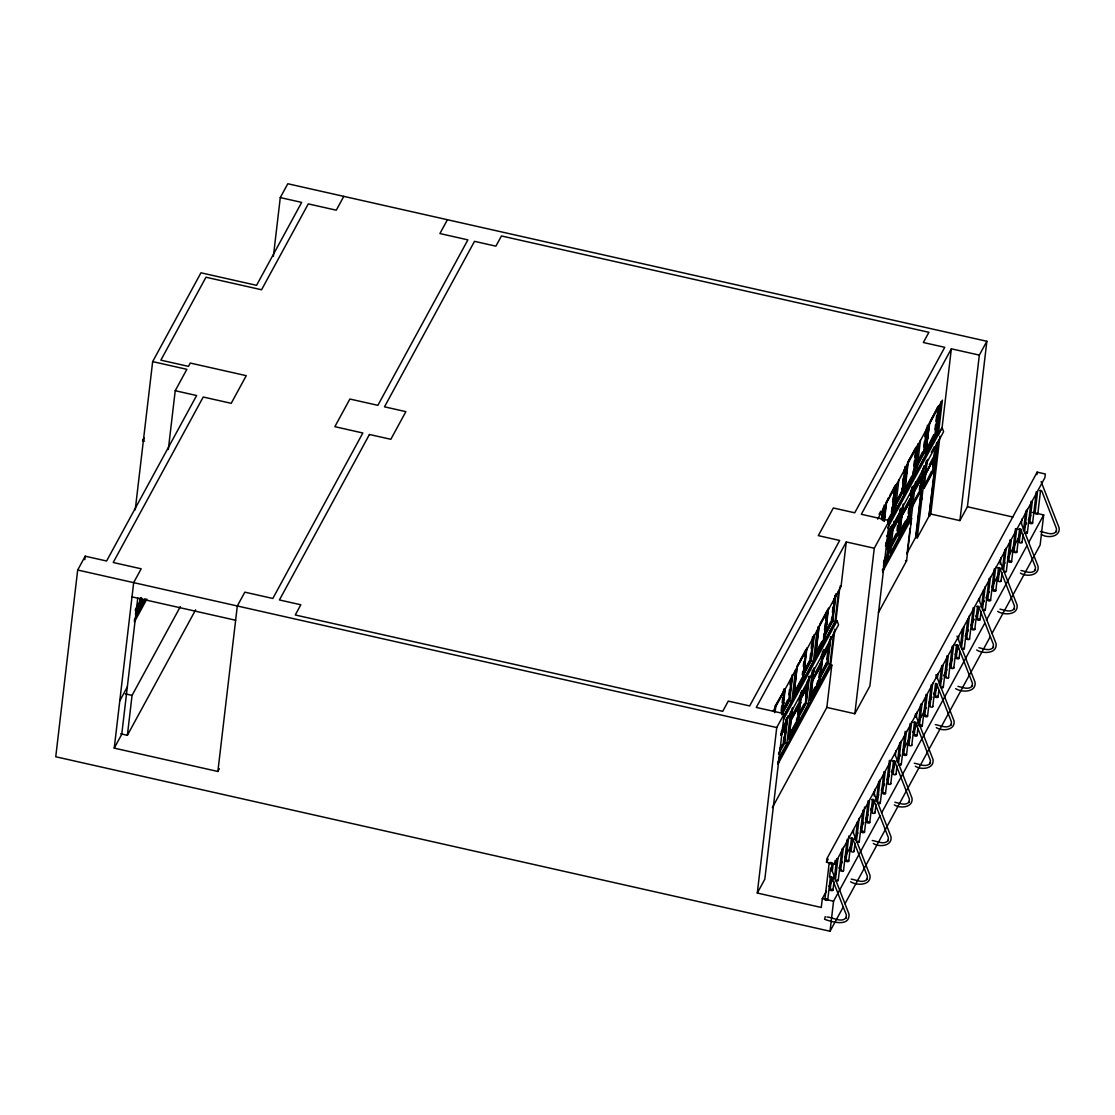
<?xml version="1.0" encoding="UTF-8"?>
<svg xmlns="http://www.w3.org/2000/svg" width="1115" height="1115" viewBox="0 0 1115 1115"><rect width="100%" height="100%" fill="white"/><g stroke="black" fill="none" stroke-linecap="round" stroke-linejoin="round"><path stroke-width="1.5" d="M168.323 449.498L175.222 390.71L196.616 395.532L106.594 561.012L85.214 556.19L77.688 570.016L55.75 756.764L830.034 931.248L843.316 906.83M84.81 559.646L85.214 556.19M135.236 509.862L152.657 361.608L200.965 272.799L256.562 285.329L301.677 202.4L280.283 197.578L273.384 256.366M219.376 768.709L217.871 771.468L114.232 748.123L133.675 582.629L141.187 568.803L113.2 562.49L203.223 397.024L231.209 403.323L246.248 375.671L190.275 363.058L188.463 366.375L160.867 360.159L205.968 277.231L261.565 289.761L308.27 203.892L336.27 210.191L343.796 196.365M137.772 597.919L121.758 734.283L114.232 748.123M140.337 597.863L139.946 601.208L135.18 609.975M135.723 610.1L140.49 601.333L140.88 597.988M135.486 611.689L141.048 601.459L141.438 598.114M141.744 598.462L141.354 601.835L135.737 612.149M135.375 613.961L141.898 601.961L142.288 598.588M120.671 733.795L127.375 735.301L132.058 695.384L180.337 606.644M217.871 771.468L237.314 605.989L244.84 592.163L272.827 598.462L362.835 432.996L334.848 426.683L349.887 399.031L377.887 405.33L467.896 239.864L439.909 233.551L447.436 219.725M774.591 712.68L774.995 709.238M775.092 711.245L775.692 706.185L784.821 689.391L775.134 706.06M775.343 711.077L775.399 705.781M826.452 891.024L822.299 898.662L821.267 907.457L757.294 893.045L776.737 727.551L784.263 713.725L756.277 707.426L846.285 541.946L874.271 548.245L892.627 514.628L896.07 485.29M781.141 711.077L781.74 706.018M782.145 702.631L782.73 697.572M783.329 692.513L783.72 689.14M781.504 712.889L784.277 689.265M784.821 689.391L781.852 714.701L789.657 700.527L792.695 674.631M782.354 713.307L785.183 689.14M784.263 713.725L764.82 879.205L757.294 893.045M783.288 742.214L783.887 737.182M784.472 732.151L785.072 727.133M785.601 722.59L785.991 719.245M788.863 694.812L789.462 689.739M790.047 684.68L790.646 679.62M779.692 749.977L783.845 742.339L786.744 717.684M782.173 712.22L788.821 699.997L791.399 678.059M778.577 753.155L784.389 742.465L786.368 725.698L780.821 734.743M780.681 735.203L786.507 724.513L787.288 717.809M781.894 713.865L789.364 700.122L792.347 674.798M778.535 754.172L784.681 742.869L787.845 715.9M778.73 758.339L786.883 743.357L790.646 711.342M782.897 717.502L791.859 701.014L795.511 669.962M788.946 732.416L789.35 729.057M789.936 724.039L790.326 720.68M791.065 714.464L791.455 711.119M793.336 695.105L802.479 678.296L806.396 649.738L803.023 678.422L793.88 695.23L793.727 691.732M795.511 676.54L795.915 673.167M788.946 734.478L789.532 729.419M789.936 726.046L790.521 721.001M791.12 715.941L791.706 710.882M817.072 630.31L813.42 661.362L793.866 697.321L793.922 692.011M794.535 686.84L794.939 683.384M795.553 678.213L796.152 673.028M792.403 707.886L791.023 719.621L800.152 702.812L801.532 691.091M793.88 695.23L797.253 666.533L806.396 649.738M792.654 707.635L788.89 739.663L808.459 703.704L812.417 670.004M793.866 697.321L796.974 666.129M797.337 717.168L796.403 720.388M797.741 713.809L798.326 708.792M799.455 699.216L799.051 702.575L790.744 717.851M802.326 674.798L802.716 671.425M803.316 666.366L803.901 661.293M804.5 656.233L805.1 651.174M789.197 735.914L797.504 720.638L799.274 705.558M800.793 692.638L798.047 720.764L788.904 737.559L790.883 720.806L800.013 704.011M801.894 690.84L798.34 721.168L789.113 738.116M793.323 697.196L803.316 678.826L806.953 647.759M805.657 695.858L806.243 690.826M807.371 681.265L806.967 684.61L801.155 695.3M810.034 658.533L810.633 653.474M811.218 648.4L811.818 643.341M812.222 639.968L812.612 636.595M798.772 714.896L805.42 702.687L808.11 679.718M803.734 672.568L810.382 660.345L813.17 636.721M797.657 718.088L805.964 702.812L807.929 686.046L799.901 699.676M799.762 700.136L808.068 684.861L809.058 676.484M803.455 674.213L810.94 660.47L813.908 635.146M797.476 719.328L806.257 703.217L809.42 676.248M814.271 634.979L811.218 660.874L803.246 675.523M810.131 696.108L810.521 692.763M811.107 687.732L811.497 684.387M812.236 678.171L812.626 674.812M815.692 648.693L816.096 645.32M816.682 640.261L817.086 636.888M817.88 630.142L818.271 626.755M810.117 698.199L810.703 693.14M811.107 689.767L811.692 684.721M812.291 679.662L812.891 674.603M815.706 650.644L816.305 645.46M816.71 642.017L817.323 636.832M817.936 631.661L818.535 626.477M822.549 651.313L819.065 680.986L810.48 697.92L812.445 681.154L821.588 664.359L811.901 681.028M823.107 651.439L821.727 663.174L812.584 679.969L813.964 668.233M814.229 667.983L810.466 700.011L830.02 664.052L833.783 632.038M820.069 623.647L828.529 608.107L824.877 639.174L815.441 657.669L819.093 626.602M818.912 677.516L819.497 672.484M820.096 667.453L819.943 663.982M821.211 657.892L821.616 654.547M823.497 638.519L824.083 633.459M824.487 630.087L825.281 623.341M825.671 619.954L826.271 614.895M815.455 655.578L824.598 638.77L827.957 610.086L818.828 626.881L815.65 653.892L824.041 638.644L827.218 611.647M810.48 697.92L819.623 681.112L821.588 664.359M809.908 699.886L819.901 681.516L823.664 649.501M826.828 659.55L827.414 654.533M827.804 651.174L828.208 647.829M831.4 620.567L831.804 617.194M832.403 612.135L832.989 607.062M833.393 603.689L833.978 598.63M820.333 675.258L826.982 663.035L828.752 647.954M822.299 658.491L828.947 646.282L829.685 640.066M824.473 634.435L831.957 620.693L834.926 595.382M820.055 676.903L827.539 663.16L828.947 646.282M822.159 658.965L829.644 645.209L830.619 636.832M824.194 636.094L832.501 620.818L835.483 595.508M830.982 636.595L827.818 663.564L818.591 680.512M824.333 636.763L832.793 621.222L836.041 593.612M815.441 657.669L834.996 621.724L838.647 590.657M777.629 762.437L830.717 664.833L834.898 629.236M783.65 716.666L835.916 620.595L839.762 587.898M772.347 807.622L826.842 707.426L831.818 665.084L830.717 664.833M773.043 711.468L841.058 586.42L846.285 541.946M826.508 862.257L826.94 858.592L1037.159 472.147L1045.326 473.986L1044.894 477.652L834.675 864.097L826.508 862.257L828.166 859.191M824.891 899.443L829.17 863.052M830.494 868.766L829.546 876.808L831.679 877.296L846.383 914.997L845.964 918.175L846.466 917.269C841.853 923.666 832.654 917.06 826.912 917.004M827.748 899.693L830.466 876.529M831.246 869.909L832.013 863.289M830.145 889.784L831.706 876.557M832.278 871.582L833.253 863.317M834.675 864.097L835.107 860.432M832.989 890.035L833.964 881.756M834.355 878.453L836.682 858.606M835.4 880.125L837.923 858.62M826.842 707.426L854.843 713.739L874.271 548.245M830.034 931.248L833.56 901.199L880.07 815.692M838.243 880.376L841.937 848.947M881.408 519.381L882.007 514.322M840.654 870.467L843.372 847.316M881.965 519.506L883.345 507.687M882.411 520.552L884.223 505.011M883.233 516.315L883.735 512.092M883.847 520.775L884.237 517.402M884.836 512.343L885.422 507.283M884.056 520.914L886.286 501.931M884.39 520.9L886.578 502.335L895.707 485.541L892.348 514.224L888.181 521.862M843.498 870.717L847.191 839.288M845.909 860.808L848.822 835.999M848.752 861.059L851.47 837.909M851.163 851.163L852.71 837.923M853.296 832.961L853.686 829.658M887.052 549.611L887.652 544.594M885.881 542.963L888.376 538.378L888.766 535.019M889.157 531.674L889.561 528.329M891.443 512.287L892.028 507.227M892.627 502.168L893.226 497.109M893.617 493.722L894.411 486.976M883.498 562.559L886.815 556.441L889.338 539.813L887.373 556.566L884.042 562.685M885.603 544.608L888.92 538.503L890.105 528.44M887.638 521.736L891.791 514.099L894.969 487.102M886.146 544.733L889.477 538.629L890.857 526.893M883.805 564.037L887.652 556.97L891.22 526.642M883.317 566.086L888.209 557.096L891.972 525.081M888.293 523.743L893.185 514.754L896.822 483.687M854.006 851.4L854.982 843.135M855.372 839.832L857.505 821.63M859.135 818.34L856.404 841.504A1.436 0.739 6.7 0 0 858.383 842.355A1.436 0.739 6.7 0 0 858.843 841.198M893.979 521.374L890.216 553.402L909.77 517.444L913.533 485.429M898.843 479.994L895.192 511.06L914.746 475.101L918.398 444.049M859.261 841.755L862.954 810.312M861.658 831.846L864.585 807.037M897.018 530.531L897.603 525.5M898.188 520.482L898.592 517.123M901.993 488.161L901.589 491.534L895.777 502.238M902.579 483.102L903.178 478.042M903.777 472.983L904.167 469.596M890.523 546.225L897.171 534.001L899.693 517.374L892.209 531.116M892.627 528.287L899.275 516.064L900.07 509.36M894.662 505.416L902.146 491.659L905.115 466.349M900.753 508.356L897.575 535.312L899.234 535.688L909.227 517.318L912.781 486.99M905.673 466.474L902.551 492.983L904.209 493.346L914.202 474.976L917.84 443.923M898.927 526.642L899.331 523.297M899.791 519.367L900.376 514.308M903.791 485.29L902.983 492.189L894.523 507.729M904.502 479.199L904.906 475.812M910.899 500.161L901.213 516.844L910.899 500.161L908.934 516.914L899.791 533.723L899.833 528.566M900.432 523.534L901.018 518.517M902.146 508.942L901.547 513.973L909.938 498.726M904.809 486.196L905.408 481.123M906.007 476.063L906.607 471.004M906.997 467.631L907.596 462.572L917.283 445.889L913.91 474.572L904.767 491.381L913.366 474.446L916.53 447.45M899.234 535.688L902.802 505.36M904.209 493.346L907.861 462.279L915.903 447.296M864.515 832.097L868.209 800.668M899.791 533.723L901.77 516.956M911.875 487.116L910.495 498.851L901.91 515.771L903.289 504.05M904.767 491.381L908.14 462.683M866.913 822.187L869.449 800.682M869.77 822.438L872.488 799.274M872.167 812.528L873.728 799.302M874.118 795.985L874.885 789.378M908.223 513.318L908.823 508.287M909.213 504.942L909.798 499.91M910.342 495.367L910.927 490.349M912.809 474.335L913.213 470.948M913.798 465.889L914.398 460.829M914.788 457.457L915.387 452.383M899.248 533.597L908.39 516.789L910.356 500.036M901.91 515.771L911.039 498.976L912.418 487.241M875.024 812.779L875.986 804.514M876.376 801.197L878.718 781.35M910.077 521.611L910.467 518.224L911.568 518.475L906.593 560.817L878.397 612.665M880.139 779.72L877.421 802.87A1.436 0.739 6.7 0 0 878.718 803.72A1.436 0.739 6.7 0 0 880.251 803.246A1.436 0.739 6.7 0 0 879.219 802.312M907.094 553.639L910.091 528.231M910.481 524.844L915.54 481.847M920.405 440.341L916.767 471.408L936.321 435.449L939.959 404.397M880.279 803.121L883.958 771.691M882.676 793.225L885.199 771.719M923.764 446.822L924.349 441.763M924.948 436.704L925.548 431.644M917.06 464.23L923.708 452.007L926.495 428.383M919.373 490.168L919.917 485.513M920.46 480.858L920.502 476.537L914.83 487.91M927.429 425.136L924.126 453.331L925.771 453.693L935.764 435.338L939.206 405.999M912.837 504.524L919.736 491.84L921.84 477.987L913.408 493.499M913.84 490.851L921.506 476.76L922.244 470.558M925.687 442.92L926.077 439.547M926.774 433.554L927.178 430.111M911.861 507.464L920.293 491.966L923.095 468.049M885.519 793.462L889.408 760.374M924.042 465.652L915.61 537.444L917.255 537.806L928.99 516.245L937.617 442.739M925.994 449.916L926.579 444.857M927.178 439.784L927.778 434.725M928.168 431.352L928.962 424.606M916.237 534.949L921.45 490.502M921.854 487.088L922.453 481.959M922.858 478.544L923.666 471.701M925.771 453.693L929.422 422.627M938.105 407.797L934.928 434.808L925.785 451.603L929.715 423.045L938.3 406.111M887.93 783.566L890.648 760.402M917.255 537.806L926.3 460.885M923.861 485.234L924.405 480.593M925.994 467.06L926.537 462.404M933.576 458.878L925.129 474.391L934.928 456.453L925.729 473.359M927.457 459.436L924.042 488.468L933.255 471.547L936.656 442.516M890.774 783.803L893.505 760.653M893.185 773.908L894.732 760.667M895.317 755.705L895.902 750.743M934.969 429.61L935.569 424.55M935.959 421.177L936.558 416.118M937.158 411.045L937.548 407.672M926.342 451.728L935.485 434.92L938.844 406.236M896.028 774.158L897.004 765.88M897.394 762.576L899.721 742.715M932.698 466.655L933.422 460.453M934.468 451.575L933.924 456.23L929.325 464.676M923.499 488.342L932.698 471.422L934.161 459.032M934.468 456.342L935.75 445.498M898.634 762.59L901.157 741.085M888.293 524.315L937.227 434.334L941.074 401.637M937.227 434.334L938.328 434.585L942.384 400.16L877.672 519.116M928.99 516.245L938.579 439.449M901.282 764.5L905.171 731.412M929.534 516.37L930.802 514.043L939.945 436.202M903.694 754.59L906.411 731.426M938.328 434.585L942.077 427.7L951.346 348.814L979.332 355.114L986.859 341.288L287.809 183.752L280.283 197.578M906.537 754.841L910.23 723.412M908.934 744.932L911.666 721.781M911.791 745.182L914.509 722.018M915.094 717.057L915.485 713.753M914.188 735.273L915.75 722.046M916.335 717.084L916.92 712.123M917.046 735.524L917.826 728.903M918.202 725.6L920.739 704.095M919.443 725.628L921.966 704.123M922.3 725.865L925.994 694.436M924.697 715.969L927.22 694.464M927.555 716.206L931.248 684.777M929.952 706.311L932.67 683.147M932.795 706.562L935.527 683.397M936.112 678.436L936.488 675.119M935.206 696.652L936.753 683.411M937.339 678.45L937.924 673.488M938.049 696.903L938.83 690.283M939.415 685.321L941.743 665.474M930.802 514.043L959.904 520.607L979.332 355.114M940.461 686.993L942.983 665.488M943.304 687.244L946.997 655.815M945.715 677.335L948.238 655.829M959.904 520.607L967.416 506.768L986.859 341.288M948.558 677.586L952.252 646.156M950.97 667.676L953.687 644.526M953.813 667.927L956.531 644.763M956.224 658.031L957.771 644.791M958.356 639.829L958.747 636.526M959.067 658.268L959.848 651.662M960.433 646.686L962.566 628.498M961.465 648.373L964.001 626.867M964.322 648.609L967.82 618.839M966.719 638.714L969.451 615.55M969.576 638.965L973.27 607.522M971.973 629.055L974.496 607.55M974.831 629.306L977.548 606.142M977.228 619.396L978.789 606.17M979.36 601.208L979.751 597.891M980.085 619.647L981.047 611.368M981.632 606.407L983.583 589.863M985.2 586.588L982.482 609.738A1.436 0.739 6.7 0 0 984.615 610.56A1.436 0.739 6.7 0 0 984.615 609.292M985.326 609.989L989.019 578.56M987.737 600.079L990.455 576.929M990.58 600.33L994.273 568.901M992.991 590.434L995.709 567.27M995.834 590.671L998.552 567.521M998.246 580.776L999.793 567.535M1000.183 564.232L1000.963 557.611M1001.089 581.013L1002.064 572.748M1002.455 569.444L1004.782 549.583M1006.218 547.953L1003.5 571.117A1.436 0.739 6.7 0 0 1005.103 571.981A1.436 0.739 6.7 0 0 1006.301 571.173M1006.343 571.368L1010.037 539.925M1008.74 561.458L1011.277 539.953M1011.598 561.709L1015.486 528.621M1013.995 551.8L1016.727 528.635M1016.852 552.05L1019.57 528.886M1019.249 542.141L1020.81 528.914M1021.396 523.952L1021.967 518.991M1022.107 542.392L1023.068 534.127M1023.459 530.81L1025.8 510.963M1024.699 530.838L1027.222 509.332M1027.361 532.733L1031.054 501.304M1029.758 522.837L1032.281 501.332M1036.866 474.586L1037.159 472.147M1032.615 523.074L1036.295 491.645M1035.013 513.179L1037.535 491.673M1037.856 513.416L1040.588 490.265M1032.42 512.398L1043.682 514.935L1040.142 544.984L991.974 633.529M783.162 703.677L783.72 702.645L783.19 704.081M783.692 702.631L783.232 704.095M804.737 664.024L805.295 662.993L805.155 664.136M805.016 664.498L805.267 662.979M800.11 703.356L800.64 702.311L800.542 703.467M800.333 703.412L800.459 702.283M826.299 624.372L826.87 623.341L826.731 624.484M826.577 624.846L826.522 623.452M821.894 663.76L822.215 662.658M884.516 517.82L885.045 516.384M906.272 477.819L906.397 476.676M901.436 517.095L901.965 516.05L901.868 517.207M901.798 517.388L901.659 516.175M927.624 438.111L928.001 437.428M922.384 497.82L922.133 499.325L922.021 498.112M144.574 441.122L142.622 440.69L144.253 437.665M175.222 390.71L186.86 369.33L152.657 361.608M135.626 615.564L144.713 598.853M134.246 620.358L145.814 599.103M134.358 622.045L146.846 599.103M119.793 700.791L127.319 686.965M127.375 735.301L195.627 609.835M951.346 348.814L861.324 514.28L889.324 520.593L869.881 686.073L854.843 713.739M879.066 514.294L880.725 511.241M798.507 663.3L797.253 666.533M800.04 660.484L806.187 649.181M888.516 497.638L886.578 502.335M890.132 494.865L895.512 484.983M930.189 421.219L937.882 407.087M782.451 710.562L787.72 699.746M803.19 672.443L809.838 660.219M824.765 632.79L830.577 622.1M917.352 462.586L922.607 451.77M894.383 507.06L902.146 491.659M916.781 465.889L923.708 452.007M916.865 466.669L924.544 452.537M794.451 691.927L801.922 678.171M816.849 650.742L821.825 641.585M887.916 520.092L891.247 513.973M903.666 491.13L911.972 475.854M926.077 449.958L933.826 434.557M783.455 719.537L837.128 620.86L835.916 620.595M887.693 527.925L942.077 427.7M931.29 452.383L934.356 446.753M782.396 728.067L838.55 624.846L837.128 620.86M886.634 536.454L943.611 431.7L942.189 427.728M783.19 727.203L785.406 724.262L781.253 731.9M823.553 654.129L828.543 644.958M892.906 526.628L898.174 515.813M918.202 480.76L919.736 477.945M780.96 733.559L786.507 724.513M800.04 698.492L808.068 684.861M822.438 657.306L829.644 645.209M892.488 529.472L899.136 517.249M892.348 529.932L899.275 516.064M781.378 734.869L786.368 725.698M799.622 701.321L807.929 686.046M812.319 678.199L813.978 675.132M815.636 672.08L820.626 662.923M821.198 661.669L829.504 646.393M913.715 491.98L921.38 477.889M913.533 492.37L921.506 476.76M791.302 717.962L800.152 702.812M924.711 473.136L927.025 468.913M791.162 719.161L798.633 705.405M885.463 545.793L888.78 539.688M812.584 679.969L821.727 663.174M886.007 545.918L889.338 539.813M925.589 474.488L934.342 457.471M912.293 504.398L919.192 491.715M779.97 748.318L781.629 745.266M799.051 713.252L804.027 704.081M819.79 675.132L826.438 662.909M889.979 546.099L896.07 533.75M890.244 547.869L897.171 534.001M926.008 482.572L931.596 471.171M791.134 731.203L796.124 722.046M810.215 696.136L815.19 686.979M816.863 683.913L817.964 680.735M883.777 560.901L885.435 557.848M890.327 548.664L898.007 534.531M900.363 530.419L905.338 521.249M882.272 570.086L910.467 518.224M777.894 764.207L831.818 665.084M882.536 571.856L911.568 518.475M906.718 553.765L916.028 536.663M828.947 886.439L836.417 872.711M838.912 868.125L842.229 862.02M844.724 857.435L852.195 843.693M854.689 839.121L858.006 833.003M860.501 828.431L863.818 822.326M865.477 819.274L867.972 814.689M870.467 810.103L873.784 803.999M875.456 800.946L878.773 794.842M881.268 790.256L884.585 784.152M887.08 779.566L889.575 774.995M891.233 771.942L894.551 765.838M897.045 761.252L900.363 755.148M902.857 750.562L910.328 736.82M912.823 732.248L916.14 726.13M917.812 723.077L926.105 707.816M928.6 703.231L931.931 697.126M933.59 694.074L936.907 687.969M939.401 683.384L941.896 678.812M943.555 675.76L946.872 669.641M949.367 665.07L952.684 658.965M955.179 654.38L958.496 648.275M960.168 645.223L962.649 640.637M965.144 636.052L968.461 629.947M970.956 625.376L974.287 619.271M975.946 616.205L978.44 611.633M980.921 607.048L984.252 600.943M985.911 597.891L989.228 591.786M991.723 587.201L999.193 573.458M1001.688 568.887L1005.005 562.768M1007.5 558.197L1020.796 533.764M1023.277 529.193L1026.608 523.074M1028.267 520.022L1030.762 515.451M825.253 916.628L824.57 919.248C830.787 921.645 850.146 927.582 848.975 914.021L830.982 867.86M881.728 812.64L984.712 623.327M986.371 620.275L1027.068 545.458M1028.727 542.406L1043.682 514.935M844.975 903.763L990.315 636.595M142.622 440.69L144.114 438.585M934.119 434.962L936.321 435.449M1039.668 490.544L1041.8 491.018L1056.504 528.733L1056.086 531.911L1056.588 531.005C1052.936 536.552 1045.103 532.078 1040.337 531.479M967.416 506.768L1012.866 517.012M1018.664 529.165L1020.796 529.653L1035.487 567.354L1035.082 570.532L1035.57 569.626C1032.392 574.685 1025.284 571.34 1020.978 570.476M1041.396 534.489C1047.306 538.406 1060.546 537.221 1059.097 527.757L1041.103 481.596M907.568 516.956L909.77 517.444M997.646 567.8L999.779 568.274L1014.469 605.975L1014.065 609.152L1014.552 608.246C1011.375 613.32 1004.28 609.961 999.974 609.111M1020.392 573.11C1026.302 577.04 1039.542 575.842 1038.079 566.378L1020.713 521.82M905.491 560.566L906.593 560.817M976.629 606.421L978.761 606.908L993.465 644.609L993.047 647.787L993.549 646.881C990.371 651.941 983.263 648.582 978.956 647.731M997.702 611.368C1003.667 615.341 1018.483 615.341 1017.075 604.999L999.709 560.441M839.957 586.169L841.058 586.42M955.625 645.055L957.757 645.529L972.447 683.23L972.043 686.408L972.531 685.502C969.353 690.561 962.245 687.216 957.952 686.366M976.684 649.989C982.649 653.961 997.479 653.975 996.057 643.634L978.691 599.076M832.793 621.222L834.996 621.724M955.68 688.624C961.632 692.596 976.461 692.596 975.054 682.255L957.06 636.107M826.173 663.188L830.02 664.052M809.574 660.498L813.42 661.362M818.257 681.14L819.901 681.516M801.657 678.45L803.316 678.826M935.276 724.611C940.043 725.21 947.875 729.684 951.527 724.137L951.025 725.043L951.443 721.865L936.739 684.164M913.603 722.297L915.736 722.785L930.426 760.486L930.021 763.663L930.509 762.758C926.858 768.305 919.025 763.831 914.272 763.245M936.335 727.621C942.245 731.538 955.499 730.353 954.036 720.889L936.043 674.728M806.257 703.217L808.459 703.704M789.657 700.527L791.859 701.014M77.688 570.016L776.737 727.551M892.585 760.932L894.718 761.406L909.408 799.107L909.004 802.298L909.505 801.392C906.314 806.452 899.22 803.093 894.913 802.243M915.331 766.256C921.241 770.172 934.482 768.974 933.018 759.51L915.652 714.952M784.681 742.869L786.883 743.357M132.002 596.887L235.641 620.247M139.696 601.459L141.898 601.961M871.568 799.553L873.714 800.04L888.404 837.741L888 840.919L888.488 840.013C884.836 845.56 877.003 841.086 872.251 840.501M894.314 804.877C900.223 808.793 913.464 807.608 912.014 798.131L894.648 753.573M850.564 838.187L852.696 838.661L867.386 876.362L866.982 879.54L867.47 878.634C863.818 884.195 855.999 879.707 851.233 879.122M873.31 843.498C879.205 847.428 892.46 846.229 890.996 836.766L873.63 792.207M125.354 693.878L132.058 695.384M850.62 881.756C856.585 885.728 871.4 885.728 869.993 875.387L852.613 830.828M822.299 898.662L833.56 901.199M826.689 898.885A1.436 0.739 6.7 0 1 827.553 900.042A1.436 0.739 6.7 0 1 825.309 900A1.436 0.739 6.7 0 1 825.602 898.871M830.591 862.439A1.436 0.739 6.7 0 1 831.929 863.54A1.436 0.739 6.7 0 1 829.672 863.651A1.436 0.739 6.7 0 1 829.881 862.466M832.278 889.338A1.436 0.739 6.7 0 1 832.571 890.523A1.436 0.739 6.7 0 1 830.341 890.174A1.436 0.739 6.7 0 1 831.205 889.171M837.825 879.819A1.436 0.739 6.7 0 1 837.198 880.989A1.436 0.739 6.7 0 1 835.442 879.944M843.316 870.327A1.436 0.739 6.7 0 1 842.787 871.289A1.436 0.739 6.7 0 1 840.835 870.857A1.436 0.739 6.7 0 1 841.365 869.895M848.041 860.362A1.436 0.739 6.7 0 1 848.334 861.547A1.436 0.739 6.7 0 1 846.09 861.198A1.436 0.739 6.7 0 1 846.968 860.195M853.588 850.843A1.436 0.739 6.7 0 1 853.672 851.846A1.436 0.739 6.7 0 1 851.762 851.818A1.436 0.739 6.7 0 1 851.344 850.801M863.456 831.288A1.436 0.739 6.7 0 1 864.32 832.445A1.436 0.739 6.7 0 1 862.076 832.403A1.436 0.739 6.7 0 1 862.383 831.274M869.059 821.741A1.436 0.739 6.7 0 1 869.352 822.926A1.436 0.739 6.7 0 1 867.108 822.577A1.436 0.739 6.7 0 1 867.972 821.574M874.606 812.222A1.436 0.739 6.7 0 1 874.606 813.267A1.436 0.739 6.7 0 1 872.585 813.086A1.436 0.739 6.7 0 1 872.585 812.041M884.808 792.765A1.436 0.739 6.7 0 1 885.101 793.95A1.436 0.739 6.7 0 1 882.871 793.601A1.436 0.739 6.7 0 1 883.735 792.598M890.355 783.246A1.436 0.739 6.7 0 1 890.439 784.249A1.436 0.739 6.7 0 1 888.53 784.221A1.436 0.739 6.7 0 1 888.125 783.204M895.847 773.768A1.436 0.739 6.7 0 1 895.429 774.702A1.436 0.739 6.7 0 1 893.519 774.409A1.436 0.739 6.7 0 1 893.603 773.42M900.223 763.691A1.436 0.739 6.7 0 1 900.864 764.974A1.436 0.739 6.7 0 1 898.481 764.444M905.826 754.144A1.436 0.739 6.7 0 1 906.119 755.329A1.436 0.739 6.7 0 1 903.875 754.98A1.436 0.739 6.7 0 1 904.739 753.977M969.158 638.407A1.436 0.739 6.7 0 1 969.158 639.439A1.436 0.739 6.7 0 1 967.137 639.271A1.436 0.739 6.7 0 1 967.137 638.226M1016.434 551.493A1.436 0.739 6.7 0 1 1016.239 552.594A1.436 0.739 6.7 0 1 1014.134 552.12A1.436 0.739 6.7 0 1 1015.054 551.186M1026.302 531.939A1.436 0.739 6.7 0 1 1027.333 532.859A1.436 0.739 6.7 0 1 1025.8 533.332A1.436 0.739 6.7 0 1 1024.504 532.482M989.535 599.522A1.436 0.739 6.7 0 1 990.399 600.678A1.436 0.739 6.7 0 1 988.155 600.637A1.436 0.739 6.7 0 1 988.448 599.508M1037.452 512.858A1.436 0.739 6.7 0 1 1037.521 513.862A1.436 0.739 6.7 0 1 1035.612 513.834A1.436 0.739 6.7 0 1 1035.208 512.816M1010.887 560.998A1.436 0.739 6.7 0 1 1011.18 562.197A1.436 0.739 6.7 0 1 1008.936 561.849A1.436 0.739 6.7 0 1 1009.8 560.831M979.667 619.09A1.436 0.739 6.7 0 1 979.472 620.191A1.436 0.739 6.7 0 1 977.367 619.717A1.436 0.739 6.7 0 1 978.287 618.783M1031.891 522.378A1.436 0.739 6.7 0 1 1032.197 523.562A1.436 0.739 6.7 0 1 1029.953 523.214A1.436 0.739 6.7 0 1 1030.818 522.21M953.395 667.369A1.436 0.739 6.7 0 1 953.311 668.443A1.436 0.739 6.7 0 1 951.22 668.122A1.436 0.739 6.7 0 1 951.68 667.105M942.593 686.547A1.436 0.739 6.7 0 1 942.746 687.774A1.436 0.739 6.7 0 1 940.502 687.188M963.904 648.052A1.436 0.739 6.7 0 1 963.764 649.153A1.436 0.739 6.7 0 1 961.66 648.749M974.12 628.595A1.436 0.739 6.7 0 1 974.496 629.752A1.436 0.739 6.7 0 1 972.308 629.557A1.436 0.739 6.7 0 1 972.684 628.484M948.377 677.195A1.436 0.739 6.7 0 1 947.959 678.143A1.436 0.739 6.7 0 1 946.05 677.836A1.436 0.739 6.7 0 1 946.133 676.847M958.356 657.571A1.436 0.739 6.7 0 1 958.649 658.756A1.436 0.739 6.7 0 1 956.405 658.408A1.436 0.739 6.7 0 1 957.269 657.404M1000.671 580.455A1.436 0.739 6.7 0 1 1000.754 581.459A1.436 0.739 6.7 0 1 998.845 581.431A1.436 0.739 6.7 0 1 998.427 580.413M995.124 589.974A1.436 0.739 6.7 0 1 995.416 591.159A1.436 0.739 6.7 0 1 993.172 590.811A1.436 0.739 6.7 0 1 994.05 589.807M1021.911 542.001A1.436 0.739 6.7 0 1 1021.493 542.949A1.436 0.739 6.7 0 1 1019.584 542.643A1.436 0.739 6.7 0 1 1019.668 541.653M937.004 696.095A1.436 0.739 6.7 0 1 937.868 697.251A1.436 0.739 6.7 0 1 935.624 697.21A1.436 0.739 6.7 0 1 935.917 696.081M932.753 706.366A1.436 0.739 6.7 0 1 931.011 707.105A1.436 0.739 6.7 0 1 930.37 705.823M927.136 715.649A1.436 0.739 6.7 0 1 926.83 716.792A1.436 0.739 6.7 0 1 924.753 716.165A1.436 0.739 6.7 0 1 926.119 715.356M921.589 725.168A1.436 0.739 6.7 0 1 921.882 726.353A1.436 0.739 6.7 0 1 919.638 726.004A1.436 0.739 6.7 0 1 920.502 725.001M911.596 744.792A1.436 0.739 6.7 0 1 911.178 745.726A1.436 0.739 6.7 0 1 909.269 745.433A1.436 0.739 6.7 0 1 909.352 744.444M915.986 734.715A1.436 0.739 6.7 0 1 916.851 735.872A1.436 0.739 6.7 0 1 914.607 735.83A1.436 0.739 6.7 0 1 914.913 734.701M369.441 434.488L279.433 599.954L300.813 604.776L295.266 614.978L722.729 711.314L728.276 701.112L749.67 705.934L839.679 540.454L818.298 535.632L833.337 507.98L854.731 512.802L944.74 347.322L923.359 342.5L928.907 332.298L501.443 235.962L495.896 246.164L474.502 241.342L384.494 406.822L405.874 411.644L390.835 439.296L369.441 434.488"/></g></svg>
